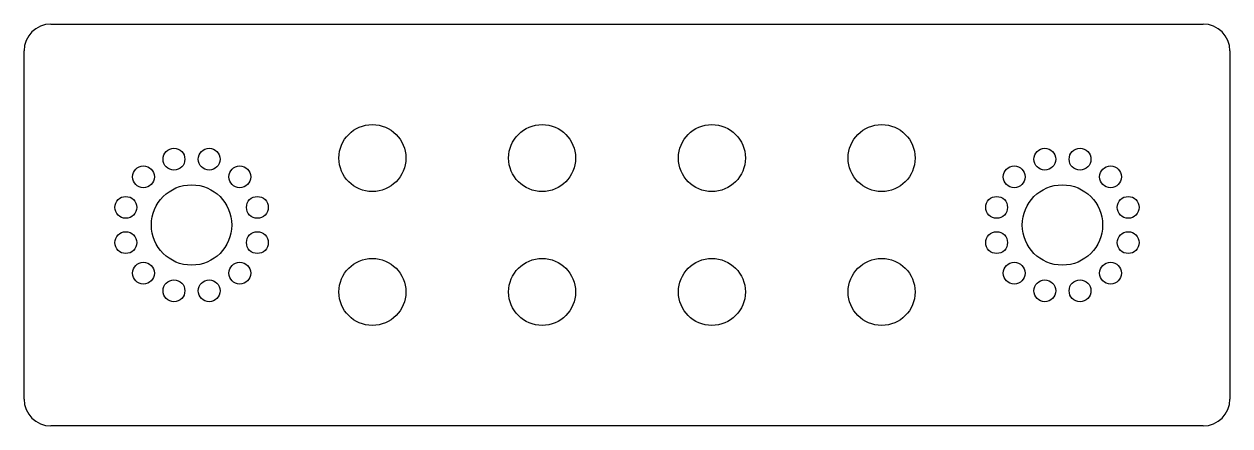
# Model space of a CAD drawing. Extents: x -45 to 45, y -15 to 15.
import ezdxf

# ---------------------------------------------------------------- set-up
doc = ezdxf.new("R2010")
doc.units = 0
doc.layers.get('0').update_dxf_attribs({"linetype": 'CONTINUOUS'})

msp = doc.modelspace()

# ---------------------------------------------------------------- linework, layer by layer
at = {"color": 7, "linetype": 'CONTINUOUS'}
for p, q in [((-43, 15), (43, 15)), ((-45, -13), (-45, 13)), ((45, 13), (45, -13)), ((43, -15), (-43, -15))]:
    msp.add_line(p, q, dxfattribs=at)
for centre, radius in [((-19.007, 5), 2.5), ((-6.336, 5), 2.5), ((6.336, 5), 2.5), ((19.007, 5), 2.5), ((-33.816, 4.911), 0.816), ((-31.184, 4.911), 0.816), ((31.184, 4.911), 0.816), ((33.816, 4.911), 0.816), ((-36.095, 3.595), 0.816), ((-28.905, 3.595), 0.816), ((28.905, 3.595), 0.816), ((36.095, 3.595), 0.816), ((-32.5, 0), 3), ((32.5, 0), 3), ((-37.411, 1.316), 0.816), ((-27.589, 1.316), 0.816), ((27.589, 1.316), 0.816), ((37.411, 1.316), 0.816), ((-37.411, -1.316), 0.816), ((-27.589, -1.316), 0.816), ((27.589, -1.316), 0.816), ((37.411, -1.316), 0.816), ((-19.007, -5), 2.5), ((-6.336, -5), 2.5), ((6.336, -5), 2.5), ((19.007, -5), 2.5), ((-36.095, -3.595), 0.816), ((-28.905, -3.595), 0.816), ((28.905, -3.595), 0.816), ((36.095, -3.595), 0.816), ((-33.816, -4.911), 0.816), ((-31.184, -4.911), 0.816), ((31.184, -4.911), 0.816), ((33.816, -4.911), 0.816)]:
    msp.add_circle(centre, radius, dxfattribs=at)
for centre, start, end in [((-43, 13), 90, 180), ((43, 13), 0, 90), ((-43, -13), 180, 270), ((43, -13), 270, 0)]:
    msp.add_arc(centre, 2, start, end, dxfattribs=at)

doc.saveas('drawing.dxf')
